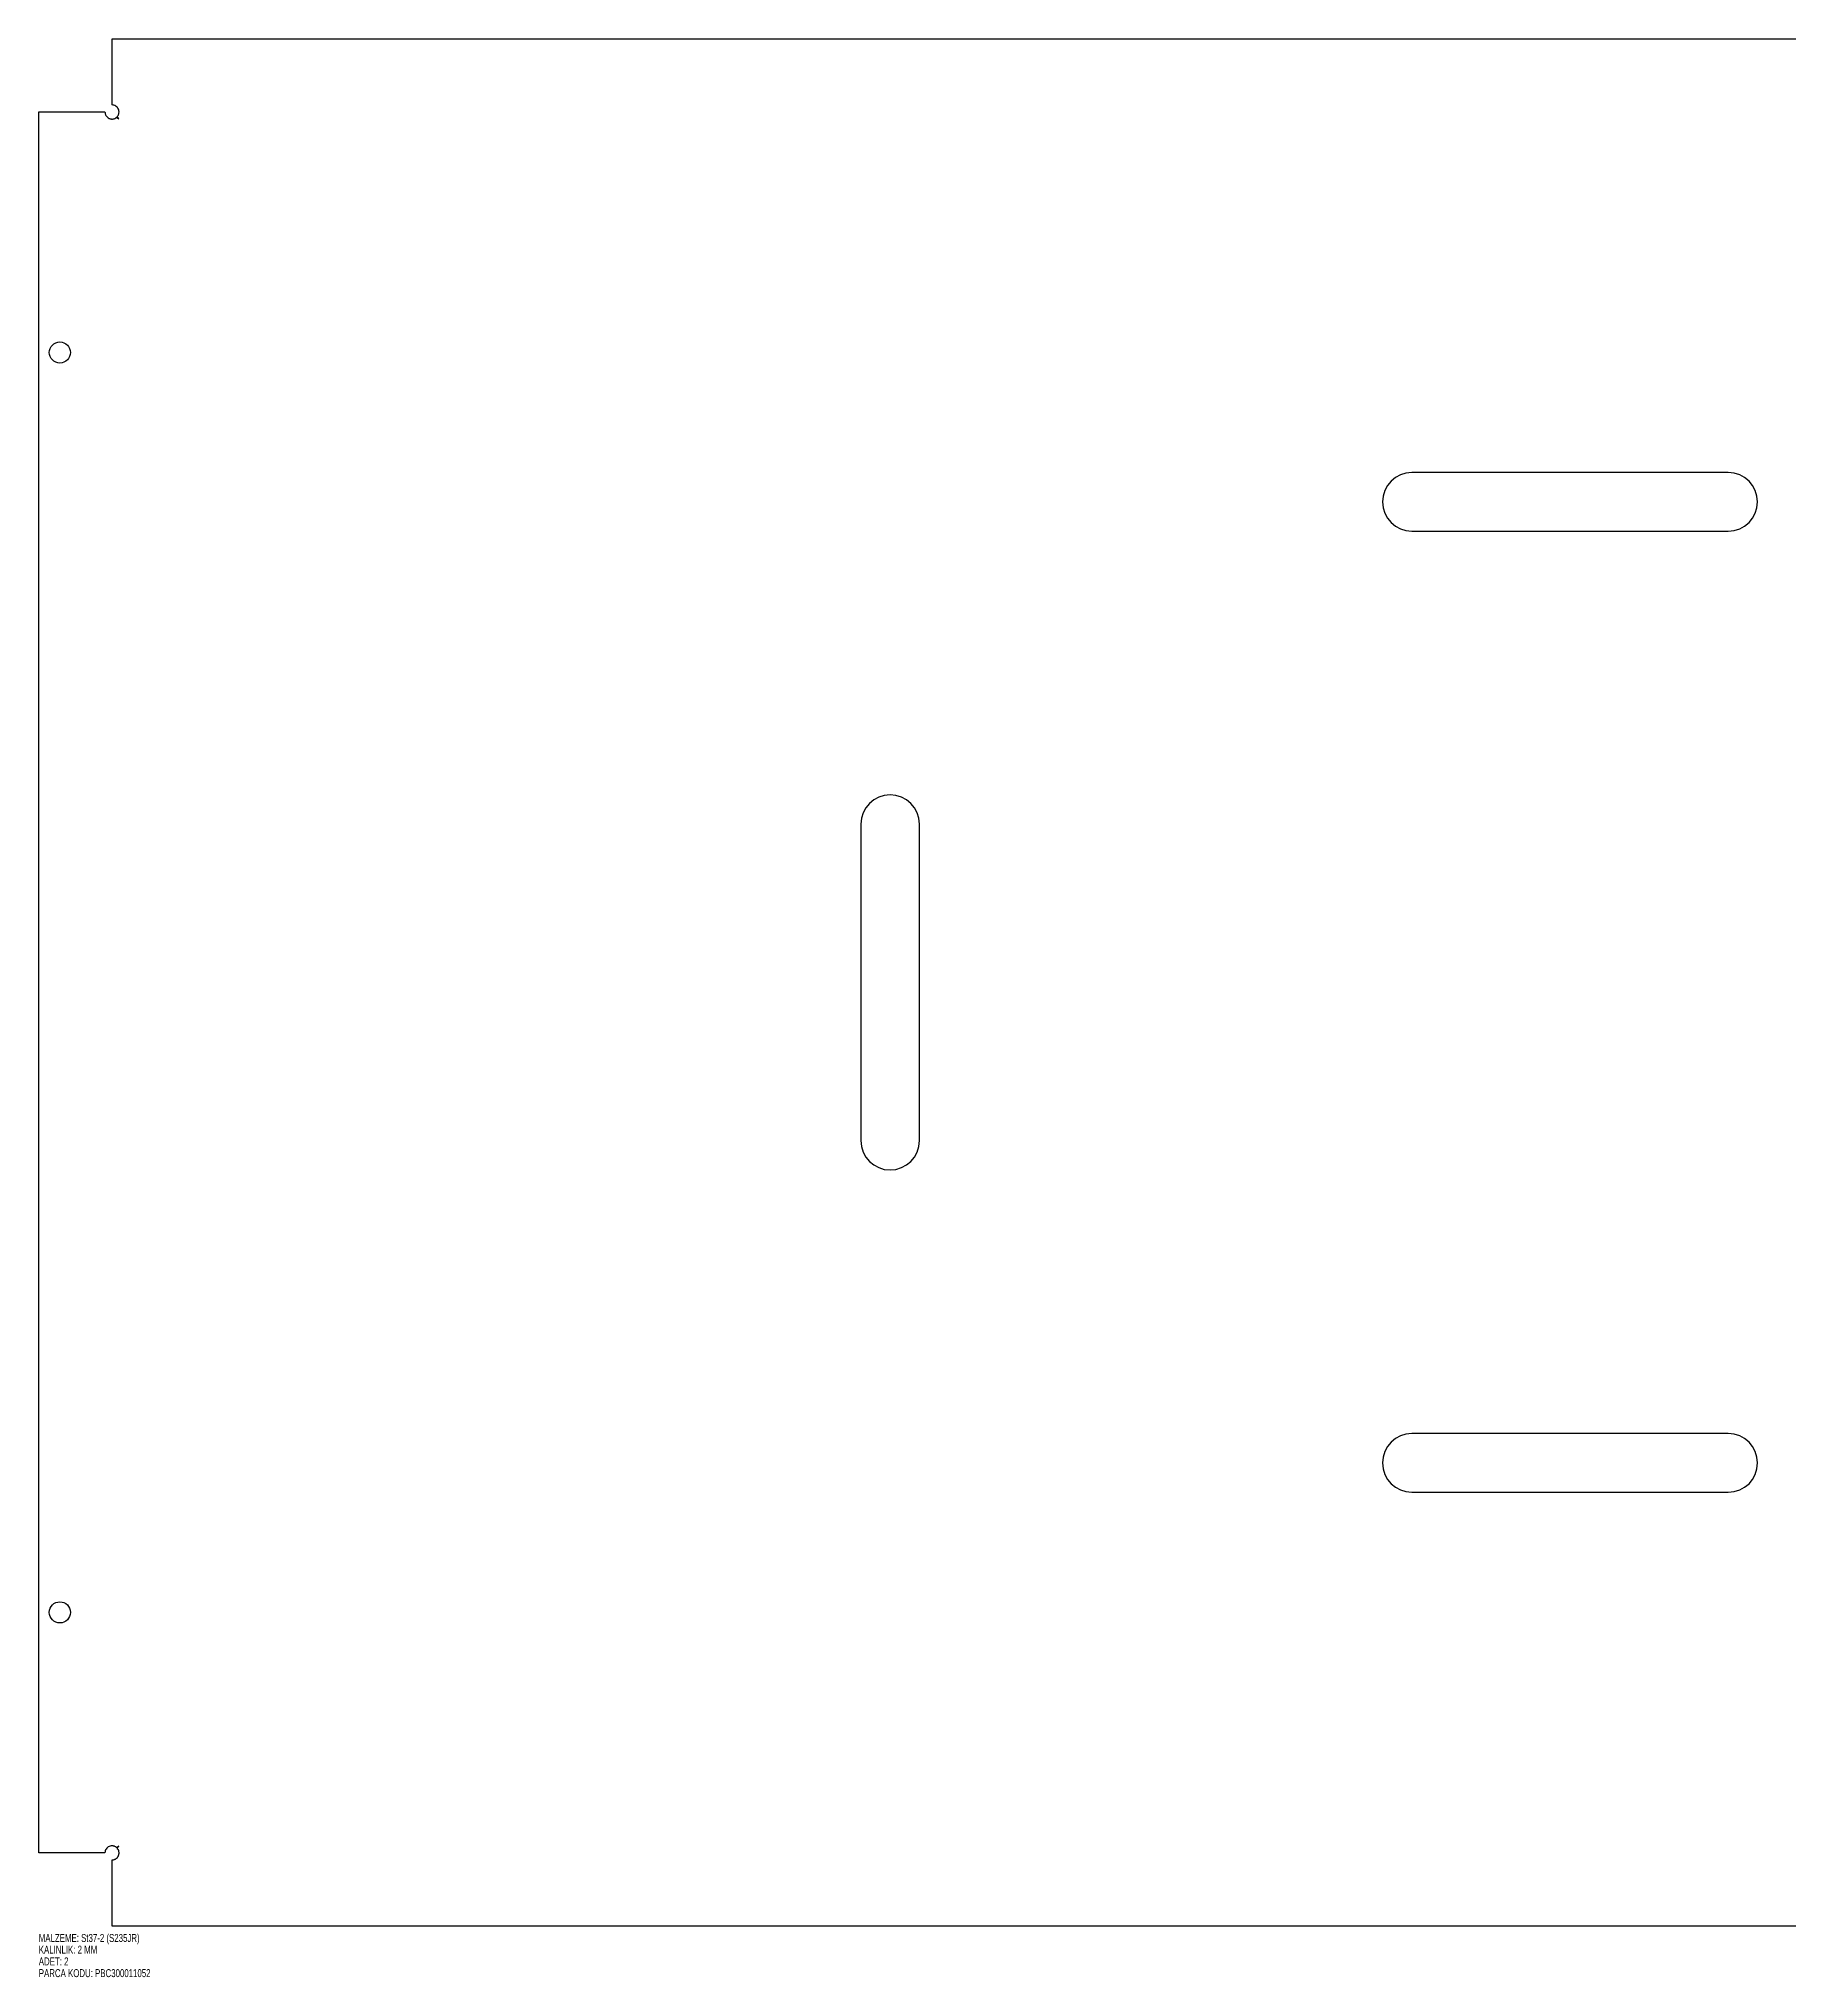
# Model space of a CAD drawing. Header units: millimetres. Extents: x -192 to 1381, y -1150 to 2027.
# Drawn here: x -182 to 564, y 445 to 1272 of the extents above; entities that cross this region are included whole.
import ezdxf

# ---------------------------------------------------------------- set-up
doc = ezdxf.new("R2010")
doc.units = ezdxf.units.MM
doc.linetypes.add('SLD-Katı', pattern=[0])
doc.layers.add('SRC_GEOMETRY', color=7, linetype='SLD-Katı')
doc.layers.add('SRC_INFO', color=1, linetype='SLD-Katı')
doc.styles.add('SLDTEXTSTYLE0', font='TXT', dxfattribs={"width": 0.736842})

msp = doc.modelspace()

# ---------------------------------------------------------------- linework, layer by layer
at = {"layer": 'SRC_GEOMETRY', "color": 7, "linetype": 'SLD-Katı'}
for p, q in [((-150.54, 1272.08), (1093.18, 1272.08)), ((-150.54, 1243.84), (-150.54, 1272.08)), ((-181.77, 498.13), (-181.77, 1240.84)), ((-181.77, 1240.84), (-153.54, 1240.84)), ((-153.54, 1240.84), (-153.52, 1240.62)), ((-153.52, 1240.62), (-153.5, 1240.4)), ((-150.1, 1243.81), (-150.54, 1243.84)), ((-149.69, 1243.72), (-150.1, 1243.81)), ((-149.29, 1243.57), (-149.69, 1243.72)), ((-148.91, 1243.37), (-149.29, 1243.57)), ((-148.56, 1243.11), (-148.91, 1243.37)), ((-148.26, 1242.81), (-148.56, 1243.11)), ((-148.01, 1242.46), (-148.26, 1242.81)), ((-147.8, 1242.08), (-148.01, 1242.46)), ((-147.65, 1241.68), (-147.8, 1242.08)), ((-147.56, 1241.26), (-147.65, 1241.68)), ((-147.57, 1240.4), (-147.53, 1240.84)), ((-147.53, 1240.84), (-147.56, 1241.26)), ((-153.5, 1240.4), (-153.46, 1240.19)), ((-153.46, 1240.19), (-153.41, 1239.99)), ((-153.41, 1239.99), (-153.34, 1239.79)), ((-153.34, 1239.79), (-153.26, 1239.59)), ((-153.26, 1239.59), (-153.17, 1239.4)), ((-153.17, 1239.4), (-153.06, 1239.22)), ((-153.06, 1239.22), (-152.8, 1238.87)), ((-152.8, 1238.87), (-152.5, 1238.57)), ((-152.5, 1238.57), (-152.15, 1238.32)), ((-152.15, 1238.32), (-151.77, 1238.11)), ((-151.77, 1238.11), (-151.57, 1238.03)), ((-151.57, 1238.03), (-151.37, 1237.96)), ((-151.37, 1237.96), (-151.16, 1237.91)), ((-151.16, 1237.91), (-150.95, 1237.87)), ((-150.95, 1237.87), (-150.74, 1237.85)), ((-150.74, 1237.85), (-150.52, 1237.84)), ((-150.52, 1237.84), (-150.31, 1237.85)), ((-150.31, 1237.85), (-150.09, 1237.88)), ((-150.09, 1237.88), (-149.68, 1237.97)), ((-149.68, 1237.97), (-149.28, 1238.12)), ((-149.28, 1238.12), (-148.91, 1238.33)), ((-148.91, 1238.33), (-148.56, 1238.59)), ((-148.56, 1238.59), (-147.68, 1237.92)), ((-148.28, 1238.87), (-148.14, 1239.04)), ((-147.61, 1237.99), (-148.28, 1238.87)), ((-148.14, 1239.04), (-148.02, 1239.22)), ((-148.02, 1239.22), (-147.91, 1239.4)), ((-147.91, 1239.4), (-147.81, 1239.59)), ((-147.81, 1239.59), (-147.73, 1239.79)), ((-147.73, 1239.79), (-147.66, 1239.99)), ((-147.66, 1239.99), (-147.61, 1240.19)), ((-147.61, 1240.19), (-147.57, 1240.4)), ((538.82, 1086.99), (403.82, 1086.99)), ((403.82, 1061.99), (538.82, 1061.99)), ((168.82, 936.99), (168.82, 801.99)), ((193.82, 801.99), (193.82, 936.99)), ((538.82, 676.99), (403.82, 676.99)), ((403.82, 651.99), (538.82, 651.99)), ((-153.54, 498.13), (-181.77, 498.13)), ((-153.5, 498.56), (-153.54, 498.13)), ((-153.41, 498.98), (-153.5, 498.56)), ((-153.27, 499.37), (-153.41, 498.98)), ((-153.06, 499.75), (-153.27, 499.37)), ((-152.8, 500.1), (-153.06, 499.75)), ((-152.5, 500.4), (-152.8, 500.1)), ((-152.16, 500.65), (-152.5, 500.4)), ((-151.77, 500.86), (-152.16, 500.65)), ((-151.37, 501.01), (-151.77, 500.86)), ((-150.95, 501.1), (-151.37, 501.01)), ((-150.53, 501.13), (-150.95, 501.1)), ((-150.09, 501.09), (-150.53, 501.13)), ((-149.88, 501.06), (-150.09, 501.09)), ((-149.68, 501), (-149.88, 501.06)), ((-149.48, 500.94), (-149.68, 501)), ((-149.28, 500.85), (-149.48, 500.94)), ((-149.09, 500.76), (-149.28, 500.85)), ((-148.91, 500.65), (-149.09, 500.76)), ((-148.73, 500.52), (-148.91, 500.65)), ((-148.56, 500.38), (-148.73, 500.52)), ((-147.68, 501.06), (-148.56, 500.38)), ((-148.28, 500.11), (-147.61, 500.99)), ((-148.02, 499.75), (-148.28, 500.11)), ((-148.26, 496.17), (-148.01, 496.51)), ((-147.81, 499.38), (-148.02, 499.75)), ((-148.01, 496.51), (-147.8, 496.89)), ((-147.66, 498.98), (-147.81, 499.38)), ((-147.8, 496.89), (-147.72, 497.09)), ((-147.72, 497.09), (-147.65, 497.3)), ((-147.57, 498.57), (-147.66, 498.98)), ((-147.65, 497.3), (-147.6, 497.5)), ((-147.6, 497.5), (-147.56, 497.71)), ((-147.54, 498.35), (-147.57, 498.57)), ((-147.56, 497.71), (-147.54, 497.92)), ((-147.53, 498.14), (-147.54, 498.35)), ((-147.54, 497.92), (-147.53, 498.14)), ((-150.54, 495.13), (-150.31, 495.14)), ((-150.54, 466.89), (-150.54, 495.13)), ((-150.31, 495.14), (-150.09, 495.16)), ((-150.09, 495.16), (-149.88, 495.2)), ((-149.88, 495.2), (-149.68, 495.25)), ((-149.68, 495.25), (-149.48, 495.32)), ((-149.48, 495.32), (-149.28, 495.4)), ((-149.28, 495.4), (-149.1, 495.5)), ((-149.1, 495.5), (-148.91, 495.61)), ((-148.91, 495.61), (-148.56, 495.87)), ((-148.56, 495.87), (-148.26, 496.17)), ((1093.18, 466.89), (-150.54, 466.89))]:
    msp.add_line(p, q, dxfattribs=at)
for centre in [(-172.77, 1138.24), (-172.77, 600.74)]:
    msp.add_circle(centre, 4.5, dxfattribs=at)
for centre, radius, start, end in [((-147.64, 1237.95), 0.05, 225, 45), ((403.82, 1074.49), 12.5, 90, 270), ((538.82, 1074.49), 12.5, 270, 90), ((181.32, 936.99), 12.5, 0, 180), ((181.32, 801.99), 12.5, 180, 0), ((403.82, 664.49), 12.5, 90, 270), ((538.82, 664.49), 12.5, 270, 90), ((-147.64, 501.02), 0.05, 315, 135)]:
    msp.add_arc(centre, radius, start, end, dxfattribs=at)

# ---------------------------------------------------------------- texts
at = {"layer": 'SRC_INFO', "color": 1, "char_height": 3.4, "attachment_point": 1, "style": 'SLDTEXTSTYLE0'}
for s, insert in [('MALZEME: St37-2 (S235JR)', (-181.77, 463.54)), ('KALINLIK: 2 MM', (-181.77, 458.54)), ('ADET: 2', (-181.77, 453.54)), ('PARCA KODU: PBC300011052', (-181.77, 448.54))]:
    msp.add_mtext(s, dxfattribs=dict(at, insert=insert))

doc.saveas('drawing.dxf')
